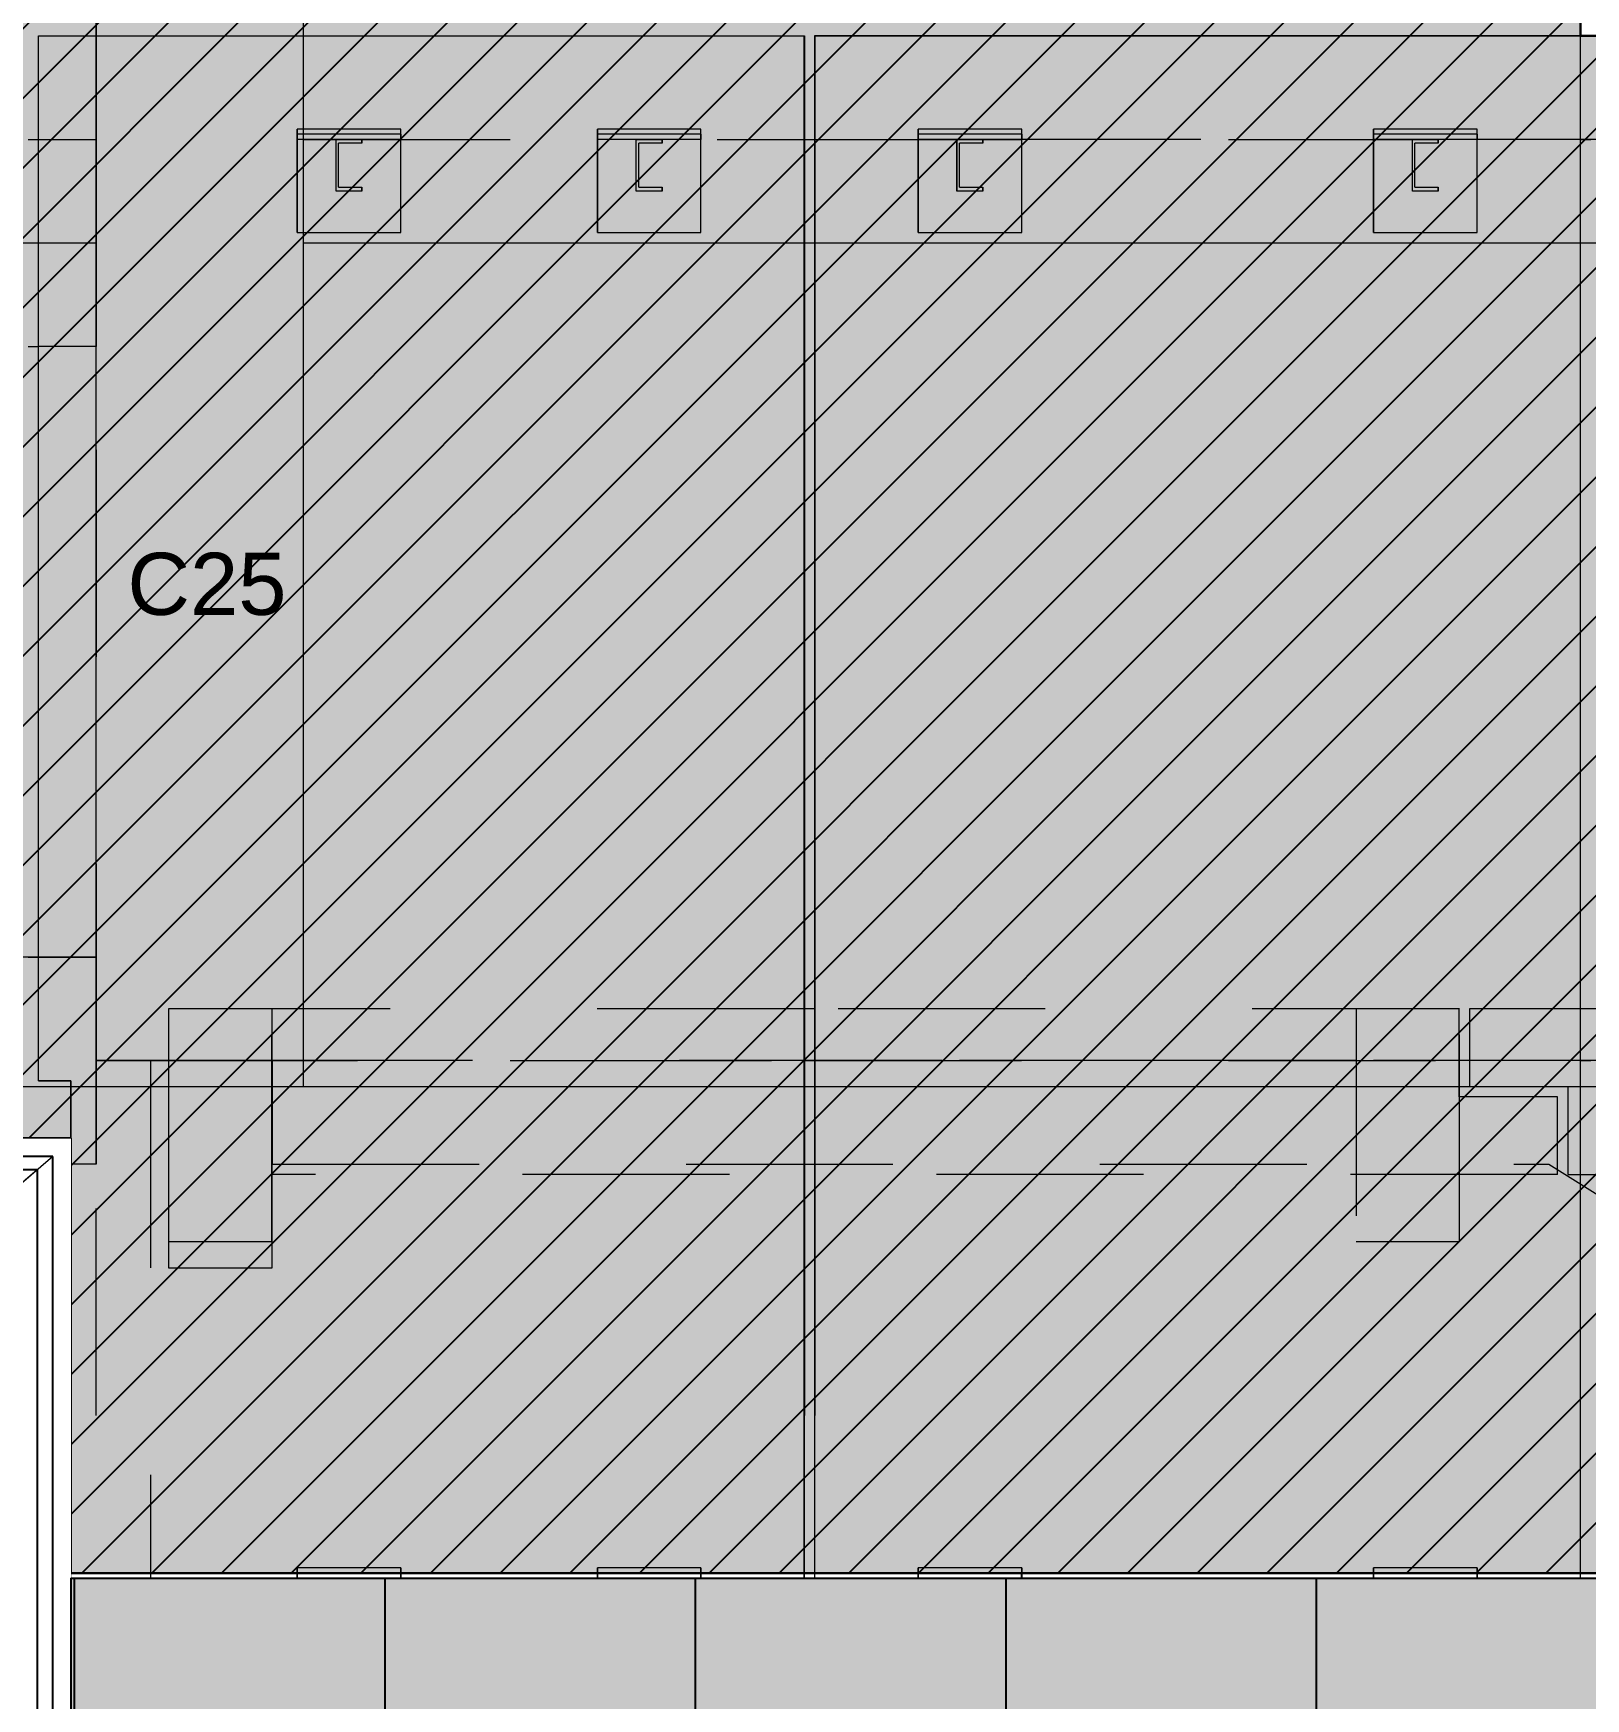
# Model space of a CAD drawing. Header units: millimetres. Extents: x 652937 to 1670132, y 1473552 to 2851037.
# Drawn here: x 833724 to 836724, y 1514388 to 1517605 of the extents above; entities that cross this region are included whole.
import ezdxf
from ezdxf.xclip import XClip

# ---------------------------------------------------------------- set-up
doc = ezdxf.new("R2010")
doc.units = ezdxf.units.MM
doc.header["$XCLIPFRAME"] = 0
for name, pattern in [('TA_GL_005.00000', [13.75, 5, -1.25, 1.25, -1.25, 5]), ('XKITLINE00', [0]), ('XKITLINE02', [4, 2, -2])]:
    doc.linetypes.add(name, pattern=pattern)
for name, color, linetype in [('000 - 0_HIDE_OBJ_FRAMING_DEF_SUB_1', 1, 'Continuous'), ('000 - 0_SYM_DWG_GRIDLINE_MAIN_COLOR_251', 251, 'Continuous'), ('000 - CONCRETE_COL_WIPEOUT_', 250, 'Continuous'), ('000 - CONCRETE_WALL_MAIN_COLOR_2', 1, 'Continuous'), ('000 - H A T C H', 9, 'Continuous'), ('CVA044__', 2, 'Continuous')]:
    doc.layers.add(name, color=color, linetype=linetype)
for name, color, linetype, lineweight in [('A-230-M_FLOOR', 2, 'Continuous', 25), ('Part', 2, 'Continuous', 0), ('Vertical Circulation', 7, 'Continuous', 9)]:
    doc.layers.add(name, color=color, linetype=linetype, lineweight=lineweight)
doc.styles.add('Arial', font='arial.ttf')
doc.styles.add('TA', font='', dxfattribs={"height": 4.5})
doc.styles.get('TA').set_extended_font_data('Cordia New')

# ---------------------------------------------------------------- blocks, each defined once
blk = doc.blocks.new('*U6164')
at = {"layer": '000 - 0_SYM_DWG_GRIDLINE_MAIN_COLOR_251', "linetype": 'ByBlock', "ltscale": 5}
blk.add_line((200, 0), (-30071, 0), dxfattribs=at)
at = {"style": 'TA', "flags": 1}
blk.add_attdef('LOCATION', (6, -6), '', height=4.5, rotation=270, dxfattribs=at)
blk = doc.blocks.new('W-1-PP18-ST_ENT3_REV02_20260413-044638_PP18_ENT3_ELE2-DIMS-2')
at = {"color": 6, "linetype": 'TA_GL_005.00000', "rotation": 180}
blk.add_blockref('*U6164', (-7244, 102450), dxfattribs=at)
blk = doc.blocks.new('*A22151706')
at = {"layer": 'Part', "linetype": 'XKITLINE02', "lineweight": 0}
for p, q in [((739.209193, 8.791279), (739.209193, 12.218115)), ((739.209193, 12.218115), (746.052682, 12.218115)), ((739.209262, 8.791279), (739.209262, 12.218115)), ((753.552682, 12.218115), (746.152682, 12.218115))]:
    blk.add_line(p, q, dxfattribs=at)
at = {"layer": 'Part', "linetype": 'XKITLINE00', "lineweight": 0}
for p, q in [((746.152682, 12.218115), (746.052682, 12.218115)), ((753.652682, 12.218115), (753.552682, 12.218115))]:
    blk.add_line(p, q, dxfattribs=at)
blk = doc.blocks.new('*A22161707')
at = {"layer": 'Part', "linetype": 'XKITLINE02', "lineweight": 0}
for p, q in [((752.38379, 12.718115), (751.38378, 12.718115)), ((751.38378, 12.718115), (751.38378, 10.468115)), ((752.38378, 10.468115), (752.38378, 12.718115)), ((752.38379, 10.468115), (751.38378, 10.468115))]:
    blk.add_line(p, q, dxfattribs=at)
blk = doc.blocks.new('*A22171708')
at = {"layer": 'Part', "linetype": 'XKITLINE02', "lineweight": 0}
for p, q in [((746.052682, 12.718115), (740.9091, 12.718115)), ((740.9091, 12.718115), (740.9091, 11.118115)), ((752.37924, 12.718115), (746.152682, 12.718115)), ((752.379231, 11.868115), (752.379231, 12.718115)), ((753.32924, 11.868115), (752.379231, 11.868115)), ((753.329231, 11.118115), (753.329231, 11.868115)), ((753.32924, 11.118115), (740.9091, 11.118115))]:
    blk.add_line(p, q, dxfattribs=at)
at = {"layer": 'Part', "linetype": 'XKITLINE00', "lineweight": 0}
blk.add_line((746.152682, 12.718115), (746.052682, 12.718115), dxfattribs=at)
blk = doc.blocks.new('*A24101901')
at = {"layer": 'Part', "linetype": 'XKITLINE02', "lineweight": 0}
for p, q in [((732.152667, 11.218115), (732.152667, 13.218115)), ((732.152667, 13.218115), (732.152673, 13.218115)), ((738.552682, 13.218115), (732.152667, 13.218115)), ((732.152673, 13.218115), (732.152673, 11.218115)), ((739.209204, 13.218115), (738.652682, 13.218115)), ((739.209197, 11.218115), (739.209197, 13.218115)), ((739.209204, 11.218115), (739.209204, 13.218115)), ((732.152673, 11.218115), (732.152667, 11.218115)), ((732.465734, 11.218115), (732.152667, 11.218115)), ((739.209204, 11.218115), (738.965734, 11.218115))]:
    blk.add_line(p, q, dxfattribs=at)
at = {"layer": 'Part', "linetype": 'XKITLINE00', "lineweight": 0}
for p, q in [((738.652682, 13.218115), (738.552682, 13.218115)), ((738.965734, 11.218115), (732.465734, 11.218115))]:
    blk.add_line(p, q, dxfattribs=at)
blk = doc.blocks.new('*A24111902')
at = {"layer": 'Part', "linetype": 'XKITLINE02', "lineweight": 0}
for p, q in [((740.909234, 12.718115), (739.909223, 12.718115)), ((739.909223, 12.718115), (739.909223, 10.468115)), ((740.909223, 10.468115), (740.909223, 12.718115)), ((740.909234, 10.468115), (739.909223, 10.468115))]:
    blk.add_line(p, q, dxfattribs=at)
blk = doc.blocks.new('*A25782069')
at = {"layer": 'Part', "linetype": 'XKITLINE02', "lineweight": 0}
for p, q in [((752.479236, 12.718115), (752.479227, 12.718115)), ((753.552682, 12.718115), (752.479227, 12.718115)), ((752.479227, 12.718115), (752.479227, 11.968115)), ((754.884227, 12.718115), (753.652682, 12.718115)), ((754.884236, 12.718115), (754.884227, 12.718115)), ((754.884227, 12.593115), (754.884227, 12.718115)), ((754.884236, 12.593115), (754.884227, 12.593115)), ((755.134227, 12.593115), (754.884227, 12.593115)), ((755.044227, 11.843115), (755.134227, 12.593115)), ((755.134236, 12.593115), (755.134227, 12.593115)), ((752.479236, 11.968115), (752.479227, 11.968115)), ((752.479227, 11.968115), (753.429227, 11.968115)), ((753.429236, 11.968115), (753.429227, 11.968115)), ((753.429227, 11.968115), (753.429227, 11.118115)), ((755.044236, 11.843115), (755.044227, 11.843115)), ((756.284227, 11.843115), (755.044227, 11.843115)), ((756.284236, 11.843115), (756.284227, 11.843115)), ((756.284227, 11.718115), (756.284227, 11.843115)), ((756.284236, 11.718115), (756.284227, 11.718115)), ((756.534227, 11.718115), (756.284227, 11.718115)), ((756.444227, 10.968115), (756.534227, 11.718115)), ((756.534236, 11.718115), (756.534227, 11.718115)), ((753.429236, 11.118115), (753.429227, 11.118115)), ((753.429227, 11.118115), (754.31743, 11.118115)), ((754.31744, 11.118115), (754.31743, 11.118115)), ((754.31743, 11.118115), (758.040368, 8.791279)), ((756.444236, 10.968115), (756.444227, 10.968115)), ((757.684227, 10.968115), (756.444227, 10.968115)), ((757.684236, 10.968115), (757.684227, 10.968115)), ((757.684227, 10.843115), (757.684227, 10.968115)), ((757.684236, 10.843115), (757.684227, 10.843115)), ((757.934227, 10.843115), (757.684227, 10.843115)), ((757.844227, 10.093115), (757.934227, 10.843115)), ((757.934236, 10.843115), (757.934227, 10.843115)), ((757.844236, 10.093115), (757.844227, 10.093115)), ((759.084227, 10.093115), (757.844227, 10.093115)), ((759.084236, 10.093115), (759.084227, 10.093115)), ((759.084227, 9.968115), (759.084227, 10.093115)), ((759.084236, 9.968115), (759.084227, 9.968115)), ((759.334227, 9.968115), (759.084227, 9.968115)), ((759.244227, 9.218115), (759.334227, 9.968115)), ((759.334236, 9.968115), (759.334227, 9.968115)), ((759.244236, 9.218115), (759.244227, 9.218115)), ((760.484227, 9.218115), (759.244227, 9.218115)), ((760.484236, 9.218115), (760.484227, 9.218115)), ((760.484227, 9.093115), (760.484227, 9.218115)), ((760.484236, 9.093115), (760.484227, 9.093115)), ((760.484227, 9.093115), (760.734227, 9.093115)), ((760.698006, 8.791279), (760.734227, 9.093115)), ((760.734236, 9.093115), (760.734227, 9.093115))]:
    blk.add_line(p, q, dxfattribs=at)
at = {"layer": 'Part', "linetype": 'XKITLINE00', "lineweight": 0}
blk.add_line((753.652682, 12.718115), (753.552682, 12.718115), dxfattribs=at)
blk = doc.blocks.new('15')
at = {"layer": 'Part', "linetype": 'XKITLINE00', "lineweight": 0}
for p, q in [((663598.2055, 1524496.6674), (663598.1429, 1524496.6674)), ((663598.2055, 1524496.6674), (663598.2055, 1524496.6674)), ((663598.2055, 1524496.0208), (663598.2055, 1524496.6674))]:
    blk.add_line(p, q, dxfattribs=at)
at = {"layer": 'Part', "linetype": 'XKITLINE02', "lineweight": 0}
blk.add_line((663598.2055, 1524496.6674), (663598.2055, 1524496.0208), dxfattribs=at)
at = {"layer": 'Part', "color": 253, "linetype": 'XKITLINE00', "lineweight": 0}
for points in [[(663598.1429, 1524496.6674), (663598.1429, 1524498.6862), (663599.6229, 1524498.6862), (663599.6229, 1524496.0208)], [(663601.1229, 1524496.0208), (663601.1229, 1524498.6862), (663599.6429, 1524498.6862), (663599.6429, 1524496.0208)]]:
    blk.add_lwpolyline(points, dxfattribs=at)
at = {"lineweight": 0, "xscale": 0.2, "yscale": 0.2, "zscale": 0.2}
for name in ['*A24101901', '*A24111902', '*A22171708', '*A22161707', '*A25782069', '*A22151706']:
    blk.add_blockref(name, (663450.4123, 1524494.2626), dxfattribs=at)
blk = doc.blocks.new('W-1-PP18-ST_ENT3_REV02_20260413-214324_PP18_ENT3_SE_ELE4-1')
at = {"layer": 'A-230-M_FLOOR', "color": 4, "lineweight": 9}
for points in [[(11175, 103500), (11175, 114420)], [(11575, 114420), (11575, 103500)]]:
    blk.add_lwpolyline(points, dxfattribs=at)
at = {"layer": 'A-230-M_FLOOR', "color": 3, "lineweight": 9}
blk.add_lwpolyline([(-6890, 97770), (-6890, 102450), (4915, 102450), (4915, 103500), (20210, 103500)], dxfattribs=at)
at = {"layer": 'Part', "color": 1, "linetype": 'XKITLINE00', "lineweight": 0}
for p, q in [((8450, 105130), (11175, 105130)), ((11575, 105130), (15305, 105130))]:
    blk.add_line(p, q, dxfattribs=at)
at = {"layer": 'Vertical Circulation', "color": 4, "xscale": 1000, "yscale": 1000, "zscale": 1000}
blk.add_blockref('15', (-663587079.2, -1524393156.2), dxfattribs=at)
at = {"layer": 'CVA044__', "color": 3, "style": 'Arial'}
blk.add_text('C25', height=120, dxfattribs=at).set_placement((11235.5, 104411.3))
blk = doc.blocks.new('*A40304554')
at = {"layer": 'Part', "linetype": 'XKITLINE00', "lineweight": 0}
for p, q in [((74.365186, -109.070099), (81.765336, -109.070099)), ((74.365186, -109.070099), (74.365186, -123.970099)), ((81.765186, -123.970099), (81.765186, -109.070099)), ((81.765336, -123.970099), (81.765336, -109.070099)), ((74.365186, -123.970099), (81.765336, -123.970099))]:
    blk.add_line(p, q, dxfattribs=at)
at = {"layer": 'Part', "linetype": 'XKITLINE02', "lineweight": 0}
for p, q in [((74.365336, -109.070099), (74.365186, -109.070099)), ((74.365336, -123.970099), (74.365336, -109.070099)), ((74.365186, -123.970099), (74.365336, -123.970099))]:
    blk.add_line(p, q, dxfattribs=at)
blk = doc.blocks.new('*A40334557')
at = {"layer": 'Part', "linetype": 'XKITLINE00', "lineweight": 0}
for p, q in [((66.865186, -119.16411), (66.865186, -109.070099)), ((66.865186, -109.070099), (74.265336, -109.070099)), ((74.265186, -123.970099), (74.265186, -109.070099)), ((74.265336, -109.070099), (74.265336, -123.970099)), ((66.865186, -119.16411), (67.178239, -119.16411)), ((67.178239, -123.970099), (67.178239, -119.16411)), ((74.265186, -123.970099), (67.178239, -123.970099)), ((74.265336, -123.970099), (74.265186, -123.970099))]:
    blk.add_line(p, q, dxfattribs=at)
at = {"layer": 'Part', "linetype": 'XKITLINE02', "lineweight": 0}
for p, q in [((66.865337, -109.070099), (66.865186, -109.070099)), ((66.865337, -119.16411), (66.865337, -109.070099)), ((67.178239, -119.16411), (67.178393, -119.16411)), ((67.178239, -119.16411), (67.178393, -119.16411)), ((67.178393, -123.970099), (67.178393, -119.16411))]:
    blk.add_line(p, q, dxfattribs=at)
blk = doc.blocks.new('*A42894813')
at = {"layer": 'Part', "linetype": 'XKITLINE02', "lineweight": 0}
for p, q in [((69.422117, -108.070099), (69.422117, -110.070099)), ((69.421867, -109.070099), (69.421867, -110.070099)), ((69.421867, -110.070099), (69.422117, -110.070099)), ((69.421867, -110.070099), (74.265361, -110.070099)), ((110.097119, -110.070099), (74.365186, -110.070099)), ((74.365186, -110.070099), (81.765361, -110.070099))]:
    blk.add_line(p, q, dxfattribs=at)
at = {"layer": 'Part', "linetype": 'XKITLINE00', "lineweight": 0}
for p, q in [((69.421867, -108.970099), (69.421867, -109.070099)), ((74.265361, -110.070099), (74.365186, -110.070099)), ((81.765361, -110.070099), (81.865186, -110.070099))]:
    blk.add_line(p, q, dxfattribs=at)
blk = doc.blocks.new('*A42904814')
at = {"layer": 'Part', "linetype": 'XKITLINE02', "lineweight": 0}
for p, q in [((67.946867, -118.970099), (67.946867, -123.970099)), ((67.946867, -118.970099), (67.947229, -118.970099)), ((67.946867, -118.970099), (74.265362, -118.970099)), ((67.947229, -118.970099), (67.947229, -133.720099)), ((111.597173, -118.970099), (74.365186, -118.970099)), ((74.365186, -118.970099), (81.765362, -118.970099))]:
    blk.add_line(p, q, dxfattribs=at)
at = {"layer": 'Part', "linetype": 'XKITLINE00', "lineweight": 0}
for p, q in [((74.265362, -118.970099), (74.365186, -118.970099)), ((81.765362, -118.970099), (81.865186, -118.970099)), ((67.946867, -123.970099), (67.946867, -133.720099))]:
    blk.add_line(p, q, dxfattribs=at)
blk = doc.blocks.new('*A42934817')
at = {"layer": 'Part', "linetype": 'XKITLINE02', "lineweight": 0}
for p, q in [((83.057733, -118.970099), (69.122044, -118.970099)), ((69.122044, -118.970099), (69.122064, -119.970099)), ((69.122064, -119.970099), (81.459233, -119.970099)), ((81.458691, -119.970099), (100.461741, -131.847007))]:
    blk.add_line(p, q, dxfattribs=at)
blk = doc.blocks.new('*A43054829')
at = {"layer": 'Part', "linetype": 'XKITLINE02', "lineweight": 0}
for p, q in [((60.365341, -112.070099), (60.365341, -110.070099)), ((60.365341, -110.070099), (60.365541, -110.070099)), ((60.365341, -110.070099), (66.765362, -110.070099)), ((60.365541, -110.070099), (60.365541, -112.070099)), ((66.865186, -110.070099), (67.422072, -110.070099)), ((67.421872, -112.070099), (67.421872, -110.070099)), ((67.422072, -110.070099), (67.422072, -112.070099)), ((60.365541, -112.070099), (60.365341, -112.070099)), ((60.365341, -112.070099), (66.765362, -112.070099)), ((67.422072, -112.070099), (66.865186, -112.070099))]:
    blk.add_line(p, q, dxfattribs=at)
at = {"layer": 'Part', "linetype": 'XKITLINE00', "lineweight": 0}
for p, q in [((66.765362, -110.070099), (66.865186, -110.070099)), ((66.765362, -112.070099), (66.865186, -112.070099))]:
    blk.add_line(p, q, dxfattribs=at)
blk = doc.blocks.new('*A43534877')
at = {"layer": 'Part', "linetype": 'XKITLINE00', "lineweight": 0}
for p, q in [((80.140269, -124.470099), (80.140269, -123.970099)), ((80.390409, -124.007599), (80.165269, -124.007599)), ((80.165269, -124.432599), (80.165269, -124.007599)), ((80.165409, -124.432599), (80.165409, -124.007599)), ((80.390269, -124.007599), (80.390269, -123.970099)), ((80.390409, -123.970099), (80.390409, -124.007599)), ((80.390409, -124.470099), (80.140269, -124.470099)), ((80.165269, -124.432599), (80.390409, -124.432599)), ((80.390269, -124.470099), (80.390269, -124.432599)), ((80.390409, -124.432599), (80.390409, -124.470099))]:
    blk.add_line(p, q, dxfattribs=at)
at = {"layer": 'Part', "linetype": 'XKITLINE02', "lineweight": 0}
for p, q in [((80.140269, -123.970099), (80.390409, -123.970099)), ((80.140409, -124.470099), (80.140409, -123.970099))]:
    blk.add_line(p, q, dxfattribs=at)
blk = doc.blocks.new('*A43544878')
at = {"layer": 'Part', "linetype": 'XKITLINE02', "lineweight": 0}
for p, q in [((80.765366, -123.920099), (79.765226, -123.920099)), ((79.765226, -123.970099), (79.765226, -123.920099)), ((80.765366, -123.970099), (79.765226, -123.970099)), ((79.765366, -123.970099), (79.765366, -123.920099)), ((80.765226, -123.920099), (80.765366, -123.920099)), ((80.765226, -123.970099), (80.765226, -123.920099)), ((80.765366, -123.970099), (80.765226, -123.970099)), ((80.765366, -123.920099), (80.765366, -123.970099))]:
    blk.add_line(p, q, dxfattribs=at)
blk = doc.blocks.new('*A43554879')
at = {"layer": 'Part', "linetype": 'XKITLINE02', "lineweight": 0}
for p, q in [((80.765403, -123.870099), (79.765392, -123.870099)), ((79.765392, -123.870099), (79.765392, -123.970099)), ((79.765403, -124.870099), (79.765403, -123.870099)), ((80.765391, -123.870099), (80.765391, -123.970099)), ((80.765403, -124.870099), (80.765403, -123.870099))]:
    blk.add_line(p, q, dxfattribs=at)
at = {"layer": 'Part', "linetype": 'XKITLINE00', "lineweight": 0}
for p, q in [((79.765392, -123.970099), (79.765392, -124.870099)), ((80.765391, -123.970099), (80.765391, -124.870099)), ((79.765392, -124.870099), (80.765403, -124.870099))]:
    blk.add_line(p, q, dxfattribs=at)
blk = doc.blocks.new('*A43564880')
at = {"layer": 'Part', "linetype": 'XKITLINE02', "lineweight": 0}
for p, q in [((80.765368, -109.970099), (79.765356, -109.970099)), ((79.765356, -109.970099), (79.765356, -110.970099)), ((79.765368, -110.970099), (79.765368, -109.970099)), ((80.765356, -110.970099), (80.765356, -109.970099)), ((80.765368, -110.970099), (80.765368, -109.970099)), ((79.765356, -110.970099), (80.765368, -110.970099))]:
    blk.add_line(p, q, dxfattribs=at)
blk = doc.blocks.new('*A43574881')
at = {"layer": 'Part', "linetype": 'XKITLINE02', "lineweight": 0}
for p, q in [((80.765609, -110.020099), (79.765409, -110.020099)), ((79.765409, -110.070099), (79.765409, -110.020099)), ((79.765609, -110.070099), (79.765609, -110.020099)), ((80.765409, -110.020099), (80.765609, -110.020099)), ((80.765409, -110.070099), (80.765409, -110.020099)), ((80.765609, -110.020099), (80.765609, -110.070099)), ((80.765609, -110.070099), (79.765409, -110.070099)), ((80.765609, -110.070099), (80.765409, -110.070099))]:
    blk.add_line(p, q, dxfattribs=at)
blk = doc.blocks.new('*A43584882')
at = {"layer": 'Part', "linetype": 'XKITLINE02', "lineweight": 0}
for p, q in [((80.140384, -110.070099), (80.390524, -110.070099)), ((80.140384, -110.570099), (80.140384, -110.070099)), ((80.140524, -110.570099), (80.140524, -110.070099)), ((80.390524, -110.107599), (80.165384, -110.107599)), ((80.165384, -110.532599), (80.165384, -110.107599)), ((80.165524, -110.532599), (80.165524, -110.107599)), ((80.390384, -110.107599), (80.390384, -110.070099)), ((80.390524, -110.070099), (80.390524, -110.107599)), ((80.390524, -110.570099), (80.140384, -110.570099)), ((80.165384, -110.532599), (80.390524, -110.532599)), ((80.390384, -110.570099), (80.390384, -110.532599)), ((80.390524, -110.532599), (80.390524, -110.570099))]:
    blk.add_line(p, q, dxfattribs=at)
blk = doc.blocks.new('*A43624886')
at = {"layer": 'Part', "linetype": 'XKITLINE00', "lineweight": 0}
for p, q in [((75.740269, -124.470099), (75.740269, -123.970099)), ((75.990409, -124.007599), (75.765269, -124.007599)), ((75.765269, -124.432599), (75.765269, -124.007599)), ((75.765409, -124.432599), (75.765409, -124.007599)), ((75.990269, -124.007599), (75.990269, -123.970099)), ((75.990409, -123.970099), (75.990409, -124.007599)), ((75.990409, -124.470099), (75.740269, -124.470099)), ((75.765269, -124.432599), (75.990409, -124.432599)), ((75.990269, -124.470099), (75.990269, -124.432599)), ((75.990409, -124.432599), (75.990409, -124.470099))]:
    blk.add_line(p, q, dxfattribs=at)
at = {"layer": 'Part', "linetype": 'XKITLINE02', "lineweight": 0}
for p, q in [((75.740269, -123.970099), (75.990409, -123.970099)), ((75.740409, -124.470099), (75.740409, -123.970099))]:
    blk.add_line(p, q, dxfattribs=at)
blk = doc.blocks.new('*A43634887')
at = {"layer": 'Part', "linetype": 'XKITLINE02', "lineweight": 0}
for p, q in [((76.365367, -123.920099), (75.365226, -123.920099)), ((75.365226, -123.970099), (75.365226, -123.920099)), ((76.365367, -123.970099), (75.365226, -123.970099)), ((75.365367, -123.970099), (75.365367, -123.920099)), ((76.365226, -123.920099), (76.365367, -123.920099)), ((76.365226, -123.970099), (76.365226, -123.920099)), ((76.365367, -123.970099), (76.365226, -123.970099)), ((76.365367, -123.920099), (76.365367, -123.970099))]:
    blk.add_line(p, q, dxfattribs=at)
blk = doc.blocks.new('*A43644888')
at = {"layer": 'Part', "linetype": 'XKITLINE02', "lineweight": 0}
for p, q in [((76.365403, -123.870099), (75.365392, -123.870099)), ((75.365392, -123.870099), (75.365392, -123.970099)), ((75.365403, -124.870099), (75.365403, -123.870099)), ((76.365392, -123.870099), (76.365392, -123.970099)), ((76.365403, -124.870099), (76.365403, -123.870099))]:
    blk.add_line(p, q, dxfattribs=at)
at = {"layer": 'Part', "linetype": 'XKITLINE00', "lineweight": 0}
for p, q in [((75.365392, -123.970099), (75.365392, -124.870099)), ((76.365392, -123.970099), (76.365392, -124.870099)), ((75.365392, -124.870099), (76.365403, -124.870099))]:
    blk.add_line(p, q, dxfattribs=at)
blk = doc.blocks.new('*A43654889')
at = {"layer": 'Part', "linetype": 'XKITLINE02', "lineweight": 0}
for p, q in [((69.122731, -118.970099), (68.122139, -118.970099)), ((68.122139, -118.970099), (68.122139, -120.970099)), ((69.122139, -120.970099), (69.122139, -118.970099)), ((68.122139, -120.970099), (69.122731, -120.970099))]:
    blk.add_line(p, q, dxfattribs=at)
blk = doc.blocks.new('*A43664890')
at = {"layer": 'Part', "linetype": 'XKITLINE02', "lineweight": 0}
for p, q in [((60.365341, -119.970099), (60.365341, -117.970099)), ((60.365341, -117.970099), (60.365541, -117.970099)), ((60.365341, -117.970099), (66.765362, -117.970099)), ((60.365541, -117.970099), (60.365541, -119.970099)), ((66.865186, -117.970099), (67.422072, -117.970099)), ((67.421872, -119.970099), (67.421872, -117.970099)), ((67.422072, -117.970099), (67.422072, -119.970099)), ((60.365541, -119.970099), (60.365341, -119.970099)), ((60.365341, -119.970099), (60.678418, -119.970099)), ((67.422072, -119.970099), (67.178239, -119.970099))]:
    blk.add_line(p, q, dxfattribs=at)
at = {"layer": 'Part', "linetype": 'XKITLINE00', "lineweight": 0}
for p, q in [((66.765362, -117.970099), (66.865186, -117.970099)), ((60.678418, -119.970099), (67.178239, -119.970099))]:
    blk.add_line(p, q, dxfattribs=at)
blk = doc.blocks.new('*A43674891')
at = {"layer": 'Part', "linetype": 'XKITLINE02', "lineweight": 0}
for p, q in [((70.365403, -123.870099), (69.365392, -123.870099)), ((69.365392, -123.870099), (69.365392, -123.970099)), ((69.365403, -124.870099), (69.365403, -123.870099)), ((70.365392, -123.870099), (70.365392, -123.970099)), ((70.365403, -124.870099), (70.365403, -123.870099))]:
    blk.add_line(p, q, dxfattribs=at)
at = {"layer": 'Part', "linetype": 'XKITLINE00', "lineweight": 0}
for p, q in [((69.365392, -123.970099), (69.365392, -124.870099)), ((70.365392, -123.970099), (70.365392, -124.870099)), ((69.365392, -124.870099), (70.365403, -124.870099))]:
    blk.add_line(p, q, dxfattribs=at)
blk = doc.blocks.new('*A43684892')
at = {"layer": 'Part', "linetype": 'XKITLINE02', "lineweight": 0}
for p, q in [((73.265403, -123.870099), (72.265392, -123.870099)), ((72.265392, -123.870099), (72.265392, -123.970099)), ((72.265403, -124.870099), (72.265403, -123.870099)), ((73.265392, -123.870099), (73.265392, -123.970099)), ((73.265403, -124.870099), (73.265403, -123.870099))]:
    blk.add_line(p, q, dxfattribs=at)
at = {"layer": 'Part', "linetype": 'XKITLINE00', "lineweight": 0}
for p, q in [((72.265392, -123.970099), (72.265392, -124.870099)), ((73.265392, -123.970099), (73.265392, -124.870099)), ((72.265392, -124.870099), (73.265403, -124.870099))]:
    blk.add_line(p, q, dxfattribs=at)
blk = doc.blocks.new('*A43694893')
at = {"layer": 'Part', "linetype": 'XKITLINE02', "lineweight": 0}
for p, q in [((70.365367, -123.920099), (69.365226, -123.920099)), ((69.365226, -123.970099), (69.365226, -123.920099)), ((70.365367, -123.970099), (69.365226, -123.970099)), ((69.365367, -123.970099), (69.365367, -123.920099)), ((70.365226, -123.920099), (70.365367, -123.920099)), ((70.365226, -123.970099), (70.365226, -123.920099)), ((70.365367, -123.970099), (70.365226, -123.970099)), ((70.365367, -123.920099), (70.365367, -123.970099))]:
    blk.add_line(p, q, dxfattribs=at)
blk = doc.blocks.new('*A43704894')
at = {"layer": 'Part', "linetype": 'XKITLINE00', "lineweight": 0}
for p, q in [((69.740269, -124.470099), (69.740269, -123.970099)), ((69.990409, -124.007599), (69.765269, -124.007599)), ((69.765269, -124.432599), (69.765269, -124.007599)), ((69.765409, -124.432599), (69.765409, -124.007599)), ((69.990269, -124.007599), (69.990269, -123.970099)), ((69.990409, -123.970099), (69.990409, -124.007599)), ((69.990409, -124.470099), (69.740269, -124.470099)), ((69.765269, -124.432599), (69.990409, -124.432599)), ((69.990269, -124.470099), (69.990269, -124.432599)), ((69.990409, -124.432599), (69.990409, -124.470099))]:
    blk.add_line(p, q, dxfattribs=at)
at = {"layer": 'Part', "linetype": 'XKITLINE02', "lineweight": 0}
for p, q in [((69.740269, -123.970099), (69.990409, -123.970099)), ((69.740409, -124.470099), (69.740409, -123.970099))]:
    blk.add_line(p, q, dxfattribs=at)
blk = doc.blocks.new('*A43714895')
at = {"layer": 'Part', "linetype": 'XKITLINE02', "lineweight": 0}
for p, q in [((73.265367, -123.920099), (72.265226, -123.920099)), ((72.265226, -123.970099), (72.265226, -123.920099)), ((73.265367, -123.970099), (72.265226, -123.970099)), ((72.265367, -123.970099), (72.265367, -123.920099)), ((73.265226, -123.920099), (73.265367, -123.920099)), ((73.265226, -123.970099), (73.265226, -123.920099)), ((73.265367, -123.970099), (73.265226, -123.970099)), ((73.265367, -123.920099), (73.265367, -123.970099))]:
    blk.add_line(p, q, dxfattribs=at)
blk = doc.blocks.new('*A43724896')
at = {"layer": 'Part', "linetype": 'XKITLINE00', "lineweight": 0}
for p, q in [((72.640269, -124.470099), (72.640269, -123.970099)), ((72.890409, -124.007599), (72.665269, -124.007599)), ((72.665269, -124.432599), (72.665269, -124.007599)), ((72.665409, -124.432599), (72.665409, -124.007599)), ((72.890269, -124.007599), (72.890269, -123.970099)), ((72.890409, -123.970099), (72.890409, -124.007599)), ((72.890409, -124.470099), (72.640269, -124.470099)), ((72.665269, -124.432599), (72.890409, -124.432599)), ((72.890269, -124.470099), (72.890269, -124.432599)), ((72.890409, -124.432599), (72.890409, -124.470099))]:
    blk.add_line(p, q, dxfattribs=at)
at = {"layer": 'Part', "linetype": 'XKITLINE02', "lineweight": 0}
for p, q in [((72.640269, -123.970099), (72.890409, -123.970099)), ((72.640409, -124.470099), (72.640409, -123.970099))]:
    blk.add_line(p, q, dxfattribs=at)
blk = doc.blocks.new('*A43794903')
at = {"layer": 'Part', "linetype": 'XKITLINE02', "lineweight": 0}
for p, q in [((67.421867, -99.720099), (67.421867, -108.970099)), ((67.421867, -99.720099), (69.422117, -99.720099)), ((67.422117, -118.970099), (67.422117, -99.720099)), ((69.421867, -99.720099), (69.421867, -108.970099)), ((69.421867, -99.720099), (69.422117, -99.720099)), ((69.422117, -99.720099), (69.422117, -118.970099)), ((67.421867, -109.070099), (67.421867, -118.970099)), ((69.421867, -109.070099), (69.421867, -118.970099)), ((69.422117, -118.970099), (67.421867, -118.970099)), ((69.421867, -118.970099), (69.422117, -118.970099))]:
    blk.add_line(p, q, dxfattribs=at)
at = {"layer": 'Part', "linetype": 'XKITLINE00', "lineweight": 0}
for p, q in [((67.421867, -108.970099), (67.421867, -109.070099)), ((69.421867, -108.970099), (69.421867, -109.070099))]:
    blk.add_line(p, q, dxfattribs=at)
blk = doc.blocks.new('*A43804904')
at = {"layer": 'Part', "linetype": 'XKITLINE02', "lineweight": 0}
for p, q in [((75.740384, -110.070099), (75.990524, -110.070099)), ((75.740384, -110.570099), (75.740384, -110.070099)), ((75.740524, -110.570099), (75.740524, -110.070099)), ((75.990524, -110.107599), (75.765384, -110.107599)), ((75.765384, -110.532599), (75.765384, -110.107599)), ((75.765524, -110.532599), (75.765524, -110.107599)), ((75.990384, -110.107599), (75.990384, -110.070099)), ((75.990524, -110.070099), (75.990524, -110.107599)), ((75.990524, -110.570099), (75.740384, -110.570099)), ((75.765384, -110.532599), (75.990524, -110.532599)), ((75.990384, -110.570099), (75.990384, -110.532599)), ((75.990524, -110.532599), (75.990524, -110.570099))]:
    blk.add_line(p, q, dxfattribs=at)
blk = doc.blocks.new('*A43814905')
at = {"layer": 'Part', "linetype": 'XKITLINE02', "lineweight": 0}
for p, q in [((76.365609, -110.020099), (75.365409, -110.020099)), ((75.365409, -110.070099), (75.365409, -110.020099)), ((75.365609, -110.070099), (75.365609, -110.020099)), ((76.365409, -110.020099), (76.365609, -110.020099)), ((76.365409, -110.070099), (76.365409, -110.020099)), ((76.365609, -110.020099), (76.365609, -110.070099)), ((76.365609, -110.070099), (75.365409, -110.070099)), ((76.365609, -110.070099), (76.365409, -110.070099))]:
    blk.add_line(p, q, dxfattribs=at)
blk = doc.blocks.new('*A43824906')
at = {"layer": 'Part', "linetype": 'XKITLINE02', "lineweight": 0}
for p, q in [((76.365368, -109.970099), (75.365357, -109.970099)), ((75.365357, -109.970099), (75.365357, -110.970099)), ((75.365368, -110.970099), (75.365368, -109.970099)), ((76.365357, -110.970099), (76.365357, -109.970099)), ((76.365368, -110.970099), (76.365368, -109.970099)), ((75.365357, -110.970099), (76.365368, -110.970099))]:
    blk.add_line(p, q, dxfattribs=at)
blk = doc.blocks.new('*A43924916')
at = {"layer": 'Part', "linetype": 'XKITLINE02', "lineweight": 0}
for p, q in [((70.365368, -109.970099), (69.365357, -109.970099)), ((69.365357, -109.970099), (69.365357, -110.970099)), ((69.365368, -110.970099), (69.365368, -109.970099)), ((70.365357, -110.970099), (70.365357, -109.970099)), ((70.365368, -110.970099), (70.365368, -109.970099)), ((69.365357, -110.970099), (70.365368, -110.970099))]:
    blk.add_line(p, q, dxfattribs=at)
blk = doc.blocks.new('*A43934917')
at = {"layer": 'Part', "linetype": 'XKITLINE02', "lineweight": 0}
for p, q in [((73.265368, -109.970099), (72.265357, -109.970099)), ((72.265357, -109.970099), (72.265357, -110.970099)), ((72.265368, -110.970099), (72.265368, -109.970099)), ((73.265357, -110.970099), (73.265357, -109.970099)), ((73.265368, -110.970099), (73.265368, -109.970099)), ((72.265357, -110.970099), (73.265368, -110.970099))]:
    blk.add_line(p, q, dxfattribs=at)
blk = doc.blocks.new('*A43944918')
at = {"layer": 'Part', "linetype": 'XKITLINE02', "lineweight": 0}
for p, q in [((70.365609, -110.020099), (69.365409, -110.020099)), ((69.365409, -110.070099), (69.365409, -110.020099)), ((69.365609, -110.070099), (69.365609, -110.020099)), ((70.365409, -110.020099), (70.365609, -110.020099)), ((70.365409, -110.070099), (70.365409, -110.020099)), ((70.365609, -110.020099), (70.365609, -110.070099)), ((70.365609, -110.070099), (69.365409, -110.070099)), ((70.365609, -110.070099), (70.365409, -110.070099))]:
    blk.add_line(p, q, dxfattribs=at)
blk = doc.blocks.new('*A43954919')
at = {"layer": 'Part', "linetype": 'XKITLINE02', "lineweight": 0}
for p, q in [((73.265609, -110.020099), (72.265409, -110.020099)), ((72.265409, -110.070099), (72.265409, -110.020099)), ((72.265609, -110.070099), (72.265609, -110.020099)), ((73.265409, -110.020099), (73.265609, -110.020099)), ((73.265409, -110.070099), (73.265409, -110.020099)), ((73.265609, -110.020099), (73.265609, -110.070099)), ((73.265609, -110.070099), (72.265409, -110.070099)), ((73.265609, -110.070099), (73.265409, -110.070099))]:
    blk.add_line(p, q, dxfattribs=at)
blk = doc.blocks.new('*A43964920')
at = {"layer": 'Part', "linetype": 'XKITLINE02', "lineweight": 0}
for p, q in [((69.740384, -110.070099), (69.990524, -110.070099)), ((69.740384, -110.570099), (69.740384, -110.070099)), ((69.740524, -110.570099), (69.740524, -110.070099)), ((69.990524, -110.107599), (69.765384, -110.107599)), ((69.765384, -110.532599), (69.765384, -110.107599)), ((69.765524, -110.532599), (69.765524, -110.107599)), ((69.990384, -110.107599), (69.990384, -110.070099)), ((69.990524, -110.070099), (69.990524, -110.107599)), ((69.990524, -110.570099), (69.740384, -110.570099)), ((69.765384, -110.532599), (69.990524, -110.532599)), ((69.990384, -110.570099), (69.990384, -110.532599)), ((69.990524, -110.532599), (69.990524, -110.570099))]:
    blk.add_line(p, q, dxfattribs=at)
blk = doc.blocks.new('*A43974921')
at = {"layer": 'Part', "linetype": 'XKITLINE02', "lineweight": 0}
for p, q in [((72.640384, -110.070099), (72.890524, -110.070099)), ((72.640384, -110.570099), (72.640384, -110.070099)), ((72.640524, -110.570099), (72.640524, -110.070099)), ((72.890524, -110.107599), (72.665384, -110.107599)), ((72.665384, -110.532599), (72.665384, -110.107599)), ((72.665524, -110.532599), (72.665524, -110.107599)), ((72.890384, -110.107599), (72.890384, -110.070099)), ((72.890524, -110.070099), (72.890524, -110.107599)), ((72.890524, -110.570099), (72.640384, -110.570099)), ((72.665384, -110.532599), (72.890524, -110.532599)), ((72.890384, -110.570099), (72.890384, -110.532599)), ((72.890524, -110.532599), (72.890524, -110.570099))]:
    blk.add_line(p, q, dxfattribs=at)
blk = doc.blocks.new('W-1-PP18-ST_ENT3_REV02_20260413-214457_PP18_ENT3_SE_ELE4-2')
at = {"lineweight": 0, "xscale": 200, "yscale": 200, "zscale": 200}
for name in ['*A40334557', '*A40304554', '*A43794903', '*A42894813', '*A43054829', '*A43924916', '*A43944918', '*A43964920', '*A43934917', '*A43954919', '*A43974921', '*A43824906', '*A43814905', '*A43804904', '*A43564880', '*A43574881', '*A43584882', '*A43664890', '*A42904814', '*A43654889', '*A42934817', '*A43694893', '*A43674891', '*A43714895', '*A43684892', '*A43634887', '*A43644888', '*A43544878', '*A43554879', '*A43704894', '*A43724896', '*A43624886', '*A43534877']:
    blk.add_blockref(name, (-2309.3778, 127344.0198), dxfattribs=at)
blk = doc.blocks.new('*U7583')
blk.add_wipeout([(3262.6, -11470), (3262.6, -12310), (3000, -12310), (3000, -8620), (0, -8620), (0, 0), (7480, 0), (7480, -9340), (13872, -9340), (13872, -12310), (4562.6, -12310), (4562.6, -11470)])
at = {"layer": '000 - H A T C H'}
h = blk.add_hatch(dxfattribs=at)
h.set_pattern_fill('AR-CONC', color=8, scale=0.05)
h.paths.add_polyline_path([(7480, 0), (0, 0), (0, -8620), (3000, -8620), (3000, -12310), (3262.6, -12310), (3262.6, -11470), (4562.6, -11470), (4562.6, -12310), (13872, -12310), (13872, -9340), (7480, -9340)])
at = {"layer": '000 - CONCRETE_COL_WIPEOUT_', "color": 0}
blk.add_lwpolyline([(3262.6, -11470), (3262.6, -12310), (3000, -12310), (3000, -8620), (0, -8620), (0, 0), (7480, 0), (7480, -9340), (13872, -9340), (13872, -12310), (4562.6, -12310), (4562.6, -11470)], close=True, dxfattribs=at)
blk = doc.blocks.new('A$Ccc5d2e7b')
at = {"layer": '000 - CONCRETE_WALL_MAIN_COLOR_2'}
blk.add_blockref('*U7583', (0, 0), dxfattribs=at)
at = {"layer": '000 - H A T C H'}
h = blk.add_hatch(dxfattribs=at)
h.set_pattern_fill('ANSI31', color=1, scale=30)
h.set_pattern_definition([(45, (-88709.82, -145266.49), (-67.35192, 67.35192), [])])
h.paths.add_polyline_path([(4562.6, -11470), (4562.6, -12310), (13872, -12310), (13872, -9340), (7480, -9340), (7480, 0), (0, 0), (0, -8620), (3000, -8620), (3000, -12310), (3262.6, -12310), (3262.6, -11470)])
at = {"color": 6}
blk.add_lwpolyline([(0, 0), (0, -8620), (3000, -8620), (3000, -12310), (3262.7, -12310), (3262.6, -11470), (4562.6, -11470), (4562.6, -12310), (13872, -12310), (13872, -9340), (7480, -9340), (7480, 0)], close=True, dxfattribs=at)
blk = doc.blocks.new('DPA_DR-SG-SW-MESH - D36_1300x2150 mm-22632949-ENT 3 ELE-4 Sheet')
at = {"layer": '000 - 0_HIDE_OBJ_FRAMING_DEF_SUB_1', "lineweight": 9}
for p, q in [((193074.8, 103400), (191774.8, 103400)), ((193039.8, 103365), (191809.8, 102307.5)), ((191809.8, 103365), (191809.8, 101250)), ((191809.8, 103365), (193039.8, 103365)), ((193039.8, 103365), (193039.8, 101250)), ((193009.8, 103339.2), (192944.8, 103283.3)), ((192919.8, 103261.8), (192869.8, 103218.8)), ((192844.8, 103197.3), (192794.8, 103154.4)), ((192769.8, 103132.9), (192719.8, 103089.9)), ((192694.8, 103068.4), (192644.8, 103025.4)), ((192619.8, 103003.9), (192569.8, 102960.9)), ((192544.8, 102939.4), (192494.8, 102896.4)), ((192469.8, 102874.9), (192419.8, 102832)), ((192394.8, 102810.5), (192329.8, 102754.6)), ((192304.8, 102733.1), (192254.8, 102690.1)), ((192234.8, 102672.9), (192184.8, 102629.9)), ((192159.8, 102608.4), (192109.8, 102565.4)), ((192084.8, 102543.9), (192034.8, 102500.9)), ((192009.8, 102479.5), (191959.8, 102436.5)), ((191934.8, 102415), (191884.8, 102372)), ((191859.8, 102350.5), (191839.8, 102333.3)), ((191809.8, 102307.5), (193039.8, 101250)), ((191839.8, 102281.7), (191859.8, 102264.5)), ((191884.8, 102243), (191934.8, 102200)), ((191959.8, 102178.5), (192009.8, 102135.5)), ((192034.8, 102114.1), (192084.8, 102071.1)), ((192109.8, 102049.6), (192159.8, 102006.6)), ((192184.8, 101985.1), (192234.8, 101942.1)), ((192254.8, 101924.9), (192304.8, 101881.9)), ((192329.8, 101860.4), (192394.8, 101804.5)), ((192419.8, 101783), (192469.8, 101740.1)), ((192494.8, 101718.6), (192544.8, 101675.6)), ((192569.8, 101654.1), (192619.8, 101611.1)), ((192644.8, 101589.6), (192694.8, 101546.6)), ((192719.8, 101525.1), (192769.8, 101482.1)), ((192794.8, 101460.6), (192844.8, 101417.7)), ((192869.8, 101396.2), (192919.8, 101353.2)), ((192944.8, 101331.7), (193009.8, 101275.8)), ((191809.8, 101250), (191774.8, 101250)), ((191824.8, 101260), (191824.8, 101250)), ((193024.8, 101260), (193024.8, 101250)), ((193028.2, 101260), (193039.8, 101250)), ((193039.8, 101250), (193074.8, 101250))]:
    blk.add_line(p, q, dxfattribs=at)
at = {"layer": '000 - 0_HIDE_OBJ_FRAMING_DEF_SUB_1'}
for p, q in [((191809.8, 103365), (191809.8, 101260)), ((193039.8, 103365), (191809.8, 103365)), ((193039.8, 101260), (193039.8, 103365)), ((191839.8, 101275), (191839.8, 103340)), ((191839.8, 103340), (191859.8, 103340)), ((191859.8, 103340), (191859.8, 101275)), ((191884.8, 101275), (191884.8, 103340)), ((191884.8, 103340), (191934.8, 103340)), ((191934.8, 103340), (191934.8, 101275)), ((191959.8, 101275), (191959.8, 103340)), ((191959.8, 103340), (192009.8, 103340)), ((192009.8, 103340), (192009.8, 101275)), ((192034.8, 101275), (192034.8, 103340)), ((192034.8, 103340), (192084.8, 103340)), ((192084.8, 103340), (192084.8, 101275)), ((192109.8, 101275), (192109.8, 103340)), ((192109.8, 103340), (192159.8, 103340)), ((192159.8, 103340), (192159.8, 101275)), ((192184.8, 101275), (192184.8, 103340)), ((192184.8, 103340), (192234.8, 103340)), ((192234.8, 103340), (192234.8, 101275)), ((192254.8, 101275), (192254.8, 103340)), ((192254.8, 103340), (192304.8, 103340)), ((192304.8, 103340), (192304.8, 101275)), ((192329.8, 101275), (192329.8, 103340)), ((192329.8, 103340), (192394.8, 103340)), ((192394.8, 103340), (192394.8, 101275)), ((192419.8, 101275), (192419.8, 103340)), ((192419.8, 103340), (192469.8, 103340)), ((192469.8, 103340), (192469.8, 101275)), ((192494.8, 101275), (192494.8, 103340)), ((192494.8, 103340), (192544.8, 103340)), ((192544.8, 103340), (192544.8, 101275)), ((192569.8, 101275), (192569.8, 103340)), ((192569.8, 103340), (192619.8, 103340)), ((192619.8, 103340), (192619.8, 101275)), ((192644.8, 101275), (192644.8, 103340)), ((192644.8, 103340), (192694.8, 103340)), ((192694.8, 103340), (192694.8, 101275)), ((192719.8, 101275), (192719.8, 103340)), ((192719.8, 103340), (192769.8, 103340)), ((192769.8, 103340), (192769.8, 101275)), ((192794.8, 101275), (192794.8, 103340)), ((192794.8, 103340), (192844.8, 103340)), ((192844.8, 103340), (192844.8, 102319.9)), ((192869.8, 102320), (192869.8, 103340)), ((192869.8, 103340), (192919.8, 103340)), ((192919.8, 103340), (192919.8, 102319.7)), ((192944.8, 102320), (192944.8, 103340)), ((192944.8, 103340), (193009.8, 103340)), ((193009.8, 103340), (193009.8, 101275)), ((192844.8, 102300.1), (192844.8, 101275)), ((192948.8, 102320), (192860.8, 102320)), ((192860.8, 102300), (192948.8, 102300)), ((192869.8, 101275), (192869.8, 102300)), ((192919.8, 102300.3), (192919.8, 101275)), ((192944.8, 101275), (192944.8, 102300)), ((191859.8, 101275), (191839.8, 101275)), ((191934.8, 101275), (191884.8, 101275)), ((192009.8, 101275), (191959.8, 101275)), ((192084.8, 101275), (192034.8, 101275)), ((192159.8, 101275), (192109.8, 101275)), ((192234.8, 101275), (192184.8, 101275)), ((192304.8, 101275), (192254.8, 101275)), ((192394.8, 101275), (192329.8, 101275)), ((192469.8, 101275), (192419.8, 101275)), ((192544.8, 101275), (192494.8, 101275)), ((192619.8, 101275), (192569.8, 101275)), ((192694.8, 101275), (192644.8, 101275)), ((192769.8, 101275), (192719.8, 101275)), ((192844.8, 101275), (192794.8, 101275)), ((192919.8, 101275), (192869.8, 101275)), ((193009.8, 101275), (192944.8, 101275)), ((193039.8, 101260), (191809.8, 101260))]:
    blk.add_line(p, q, dxfattribs=at)
at = {"layer": '000 - 0_HIDE_OBJ_FRAMING_DEF_SUB_1', "flags": 128}
for points in [[(192835.9, 102311.2), (192835.9, 102311.6), (192836, 102312), (192836.1, 102312.4), (192836.2, 102312.8), (192836.3, 102313.1), (192836.4, 102313.5), (192836.6, 102313.9)], [(192836.5, 102306.4), (192836.3, 102306.8), (192836.2, 102307.1), (192836.1, 102307.5), (192836, 102307.9), (192835.9, 102308.3), (192835.9, 102308.7)], [(192860.8, 102320), (192860.2, 102320), (192859.6, 102320), (192859, 102320), (192858.4, 102320), (192857.8, 102320), (192857.2, 102320), (192856.6, 102320), (192856.1, 102320), (192855.5, 102320), (192855, 102320), (192854.4, 102320), (192853.9, 102320), (192853.3, 102320), (192852.8, 102320), (192852.3, 102320), (192851.8, 102320), (192851.4, 102320), (192850.9, 102320), (192850.5, 102320), (192850, 102320), (192849.6, 102320), (192849.2, 102320), (192848.9, 102320), (192848.5, 102320), (192848.2, 102320), (192847.9, 102320), (192847.6, 102320), (192847.3, 102320), (192847, 102320), (192846.8, 102320), (192846.6, 102320), (192846.4, 102320), (192846.3, 102320), (192846.1, 102320), (192846, 102320), (192845.9, 102320), (192845.9, 102320), (192845.8, 102320), (192845.8, 102320)], [(192845.8, 102300), (192845.8, 102300), (192845.8, 102300), (192845.9, 102300), (192846, 102300), (192846.1, 102300), (192846.2, 102300), (192846.4, 102300), (192846.6, 102300), (192846.8, 102300), (192847, 102300), (192847.2, 102300), (192847.5, 102300), (192847.8, 102300), (192848.1, 102300), (192848.4, 102300), (192848.8, 102300), (192849.1, 102300), (192849.5, 102300), (192849.9, 102300), (192850.3, 102300), (192850.8, 102300), (192851.2, 102300), (192851.7, 102300), (192852.2, 102300), (192852.7, 102300), (192853.2, 102300), (192853.7, 102300), (192854.3, 102300), (192854.8, 102300), (192855.4, 102300), (192855.9, 102300), (192856.5, 102300), (192857.1, 102300), (192857.7, 102300), (192858.2, 102300), (192858.8, 102300), (192859.4, 102300), (192860, 102300), (192860.6, 102300), (192860.8, 102300)], [(192963.8, 102320), (192963.8, 102320), (192963.7, 102320), (192963.7, 102320), (192963.6, 102320), (192963.5, 102320), (192963.4, 102320), (192963.2, 102320), (192963, 102320), (192962.8, 102320), (192962.6, 102320), (192962.4, 102320), (192962.1, 102320), (192961.8, 102320), (192961.5, 102320), (192961.2, 102320), (192960.8, 102320), (192960.5, 102320), (192960.1, 102320), (192959.7, 102320), (192959.2, 102320), (192958.8, 102320), (192958.3, 102320), (192957.9, 102320), (192957.4, 102320), (192956.9, 102320), (192956.4, 102320), (192955.9, 102320), (192955.3, 102320), (192954.8, 102320), (192954.2, 102320), (192953.7, 102320), (192953.1, 102320), (192952.5, 102320), (192951.9, 102320), (192951.3, 102320), (192950.7, 102320), (192950.2, 102320), (192949.6, 102320), (192949, 102320), (192948.8, 102320)], [(192948.8, 102300), (192949.4, 102300), (192950, 102300), (192950.6, 102300), (192951.2, 102300), (192951.8, 102300), (192952.4, 102300), (192952.9, 102300), (192953.5, 102300), (192954.1, 102300), (192954.6, 102300), (192955.2, 102300), (192955.7, 102300), (192956.2, 102300), (192956.8, 102300), (192957.3, 102300), (192957.7, 102300), (192958.2, 102300), (192958.7, 102300), (192959.1, 102300), (192959.6, 102300), (192960, 102300), (192960.4, 102300), (192960.7, 102300), (192961.1, 102300), (192961.4, 102300), (192961.7, 102300), (192962, 102300), (192962.3, 102300), (192962.5, 102300), (192962.8, 102300), (192963, 102300), (192963.2, 102300), (192963.3, 102300), (192963.5, 102300), (192963.6, 102300), (192963.7, 102300), (192963.7, 102300), (192963.8, 102300), (192963.8, 102300)], [(192961.2, 102300), (192960.8, 102300), (192960.5, 102300), (192960.1, 102300), (192959.7, 102300), (192959.2, 102300), (192958.8, 102300), (192958.3, 102300), (192957.9, 102300), (192957.4, 102300), (192956.9, 102300), (192956.4, 102300), (192955.9, 102300), (192955.3, 102300), (192954.8, 102300), (192954.2, 102300), (192953.7, 102300), (192953.1, 102300), (192952.5, 102300), (192951.9, 102300), (192951.3, 102300), (192950.7, 102300), (192950.2, 102300), (192949.6, 102300)], [(192950, 102320), (192950.6, 102320), (192951.2, 102320), (192951.8, 102320), (192952.4, 102320), (192952.9, 102320), (192953.5, 102320), (192954.1, 102320), (192954.6, 102320), (192955.2, 102320), (192955.7, 102320), (192956.2, 102320), (192956.8, 102320), (192957.3, 102320), (192957.7, 102320), (192958.2, 102320), (192958.7, 102320), (192959.1, 102320), (192959.6, 102320), (192960, 102320), (192960.4, 102320), (192960.7, 102320), (192961.1, 102320)], [(192973.7, 102308.8), (192973.7, 102308.4), (192973.6, 102308), (192973.5, 102307.6), (192973.4, 102307.2), (192973.3, 102306.9), (192973.2, 102306.5), (192973, 102306.1)], [(192973.1, 102313.6), (192973.2, 102313.2), (192973.4, 102312.9), (192973.5, 102312.5), (192973.6, 102312.1), (192973.6, 102311.7), (192973.7, 102311.3)]]:
    blk.add_lwpolyline(points, dxfattribs=at)
at = {"layer": '000 - 0_HIDE_OBJ_FRAMING_DEF_SUB_1'}
for centre, start, end in [((192845.8, 102310), 150, 180), ((192845.8, 102310), 150, 180), ((192845.8, 102310), 180, 210), ((192845.8, 102310), 180, 210), ((192845.8, 102310), 82.7725, 90), ((192845.8, 102310), 270, 277.2275), ((192963.8, 102310), 75, 90), ((192963.8, 102310), 75, 90), ((192963.8, 102310), 270, 285), ((192963.8, 102310), 270, 285), ((192963.8, 102310), 0, 30), ((192963.8, 102310), 0, 30), ((192963.8, 102310), 330, 0), ((192963.8, 102310), 330, 0)]:
    blk.add_arc(centre, 10, start, end, dxfattribs=at)
blk = doc.blocks.new('C-1-PP18-AR-2341-02-C_20260414-001432_PP18_ENT3_EX_ELE4')
blk.add_wipeout([(11126.3, 102550), (11126.3, 103400), (9826.3, 103400), (9826.3, 102550), (9476.3, 102550), (9476.3, 105550), (-7090, 105550), (-7090, 101150), (20260, 101150), (20260, 102550)])
at = {"layer": '000 - 0_HIDE_OBJ_FRAMING_DEF_SUB_1'}
h = blk.add_hatch(dxfattribs=at)
h.set_pattern_fill('FP_6', color=256, style=0, pattern_type=2)
h.set_pattern_definition([(0, (12873.17, 0), (35.282, 70.564), [7.823, -62.741])])
h.paths.add_polyline_path([(15422.4, 102250), (20109, 102250), (20109, 102550), (11126.3, 102550), (11126.3, 102250), (15336.3, 102250)])
h.paths.add_polyline_path([(9741.8, 102250), (9826.3, 102250), (9826.3, 102550), (9626.3, 102550), (9626.3, 102250), (9676.3, 102250)])
h = blk.add_hatch(dxfattribs=at)
h.set_pattern_fill('FP_19', color=256, style=0, pattern_type=2)
h.set_pattern_definition([(90, (20203.65, 101150), (-600, 4e-14), [])])
h.paths.add_polyline_path([(15422.4, 102250), (20109, 102250), (20109, 102550), (11126.3, 102550), (11126.3, 102250), (15336.3, 102250)])
h.paths.add_polyline_path([(9741.8, 102250), (9826.3, 102250), (9826.3, 102550), (9626.3, 102550), (9626.3, 102250), (9676.3, 102250)])
for q in [(11126.3, 102250), (20109, 102550)]:
    blk.add_line((11126.3, 102550), q, dxfattribs=at)
blk.add_blockref('DPA_DR-SG-SW-MESH - D36_1300x2150 mm-22632949-ENT 3 ELE-4 Sheet', (-181948.5, 0), dxfattribs=at)

msp = doc.modelspace()

# ---------------------------------------------------------------- block references
at = {"color": 6}
msp.add_blockref('A$Ccc5d2e7b', (829234.2162, 1526940.4203), dxfattribs=at)

# ---------------------------------------------------------------- next in the draw order: block references
msp.add_blockref('W-1-PP18-ST_ENT3_REV02_20260413-044638_PP18_ENT3_ELE2-DIMS-2', (822670.5264, 1412070.4203), dxfattribs=at)

# ---------------------------------------------------------------- next in the draw order: block references
ref = msp.add_blockref('W-1-PP18-ST_ENT3_REV02_20260413-214324_PP18_ENT3_SE_ELE4-1', (822670.5264, 1412070.4203), dxfattribs=at)
XClip(ref).set_block_clipping_path([(-8921.6742467015, 100922), (26429.9241350386, 117178.2602934372)])

# ---------------------------------------------------------------- next in the draw order: block references
ref = msp.add_blockref('W-1-PP18-ST_ENT3_REV02_20260413-214457_PP18_ENT3_SE_ELE4-2', (822670.5264, 1412070.4203), dxfattribs=at)
XClip(ref).set_block_clipping_path([(-8921.6742467015, 100922), (26429.9241350386, 117178.2602934372)])

# ---------------------------------------------------------------- next in the draw order: block references
msp.add_blockref('C-1-PP18-AR-2341-02-C_20260414-001432_PP18_ENT3_EX_ELE4', (822670.5264, 1412070.4203))

doc.saveas('drawing.dxf')
